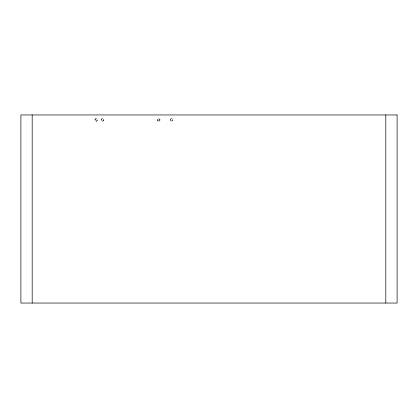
<?xml version="1.0" encoding="UTF-8"?>
<svg xmlns="http://www.w3.org/2000/svg" width="418" height="418" viewBox="0 0 418 418"><rect width="100%" height="100%" fill="white"/><g stroke="black" fill="none" stroke-linecap="round" stroke-linejoin="round"><path stroke-width="0.31" stroke-dasharray="2.09 1.57" d="M103.622 119.585L103.298 120.839L102.734 121.178L101.522 120.839L101.156 119.924L101.522 119.005L103.037 118.796L103.622 119.585L103.497 120.572L102.734 121.178L101.522 120.839L103.037 121.048L103.497 120.572M94.886 119.945L95.252 119.041L96.14 118.67L97.227 119.308L97.227 120.583L96.464 121.178L95.252 120.844L94.886 119.945L95.252 119.041L96.14 118.67L97.227 119.308M170.293 119.308L170.492 120.844L172.007 121.048L172.634 119.945L172.007 118.837L171.056 118.712L170.293 119.308L171.38 118.67M159.728 119.078L160.094 119.966L159.728 120.854L158.84 121.22L157.628 120.29L157.628 119.642L158.84 118.712L159.927 119.339L159.728 120.854L159.164 121.178L157.952 120.854A1.254 1.254 0 0 1 157.628 119.642L158.84 118.712L159.927 119.339M172.007 121.048L172.634 119.945M101.156 119.924L102.086 118.67M95.053 119.308L96.464 118.712L97.394 119.945L96.464 121.178M97.227 120.583L96.767 121.048L95.252 120.844M172.467 120.583L171.056 121.178L170.126 119.945L171.056 118.712L172.007 118.837M101.522 119.005L103.037 118.796M158.213 118.879L159.164 118.754M157.628 120.29L158.84 121.22A1.254 1.254 0 0 0 160.094 119.966"/><path stroke-width="0.63" d="M385.814 114.95L385.814 303.05M32.186 114.95L32.186 303.05M397.1 114.95L20.9 114.95L20.9 303.05L397.1 303.05L397.1 114.95"/></g></svg>
